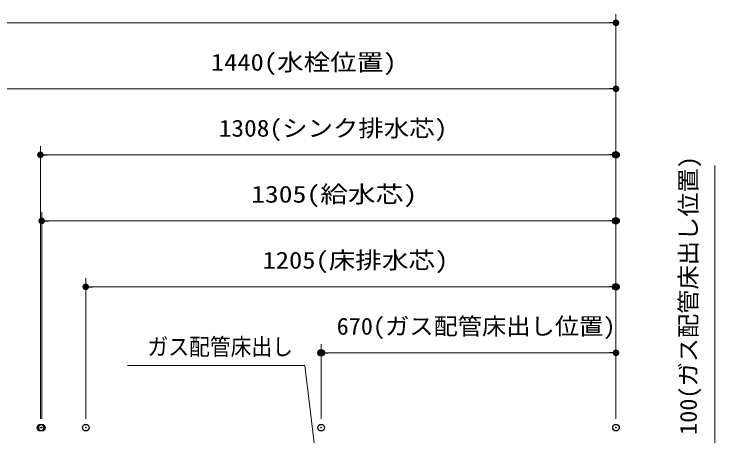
# Model space of a CAD drawing. Units: millimetres, scale not verified. Extents: x -9797 to 9797, y -4555 to 4555.
# Drawn here: x -7042 to -5449, y 1671 to 2630 of the extents above; entities that cross this region are included whole.
import ezdxf
from ezdxf.enums import TextEntityAlignment as Align

# ---------------------------------------------------------------- set-up
doc = ezdxf.new("R2010")
doc.units = ezdxf.units.MM
doc.header["$LTSCALE"] = 30
doc.header["$PDMODE"] = 32
doc.header["$PDSIZE"] = 15
for name, color, linetype, lineweight in [('0-0_0', 7, 'Continuous', 25), ('0-3_寸法ﾚｲﾔｰ', 30, 'Continuous', 13), ('0-4_DEFPOINTS', 7, 'Continuous', 25)]:
    doc.layers.add(name, color=color, linetype=linetype, lineweight=lineweight)
doc.styles.add('ＭＳ ゴシック', font='')
doc.styles.get('ＭＳ ゴシック').set_extended_font_data('MS Gothic')

# ---------------------------------------------------------------- blocks, each defined once
blk = doc.blocks.new('_DOT')
at = {"layer": '0-0_0', "color": 30}
blk.add_line((-15, 0), (-30, 0), dxfattribs=at)
for points in [[(0, 0), (-15, 0), (-14.88, 1.88)], [(0, 0), (-14.88, -1.88), (-15, 0)], [(0, 0), (-14.88, 1.88), (-14.53, 3.73)], [(0, 0), (-14.53, -3.73), (-14.88, -1.88)], [(0, 0), (-14.53, 3.73), (-13.95, 5.52)], [(0, 0), (-13.95, -5.52), (-14.53, -3.73)], [(0, 0), (-13.95, 5.52), (-13.14, 7.23)], [(0, 0), (-13.14, -7.23), (-13.95, -5.52)], [(0, 0), (-13.14, 7.23), (-12.14, 8.82)], [(0, 0), (-12.14, -8.82), (-13.14, -7.23)], [(0, 0), (-12.14, 8.82), (-10.93, 10.27)], [(0, 0), (-10.93, -10.27), (-12.14, -8.82)], [(0, 0), (-10.93, 10.27), (-9.56, 11.56)], [(0, 0), (-9.56, -11.56), (-10.93, -10.27)], [(0, 0), (-9.56, 11.56), (-8.04, 12.66)], [(0, 0), (-8.04, -12.66), (-9.56, -11.56)], [(0, 0), (-8.04, 12.66), (-6.39, 13.57)], [(0, 0), (-6.39, -13.57), (-8.04, -12.66)], [(0, 0), (-6.39, 13.57), (-4.64, 14.27)], [(0, 0), (-4.64, -14.27), (-6.39, -13.57)], [(0, 0), (-4.64, 14.27), (-2.81, 14.73)], [(0, 0), (-2.81, -14.73), (-4.64, -14.27)], [(0, 0), (-2.81, 14.73), (-0.94, 14.97)], [(0, 0), (-0.94, -14.97), (-2.81, -14.73)], [(0, 0), (-0.94, 14.97), (0.94, 14.97)], [(0, 0), (0.94, -14.97), (-0.94, -14.97)], [(0, 0), (0.94, 14.97), (2.81, 14.73)], [(0, 0), (2.81, 14.73), (4.64, 14.27)], [(0, 0), (4.64, 14.27), (6.39, 13.57)], [(0, 0), (6.39, 13.57), (8.04, 12.66)], [(0, 0), (8.04, 12.66), (9.56, 11.56)], [(0, 0), (9.56, 11.56), (10.93, 10.27)], [(0, 0), (10.93, 10.27), (12.14, 8.82)], [(0, 0), (12.14, 8.82), (13.14, 7.23)], [(0, 0), (13.14, 7.23), (13.95, 5.52)], [(0, 0), (13.95, 5.52), (14.53, 3.73)], [(0, 0), (14.53, 3.73), (14.88, 1.88)], [(0, 0), (14.88, 1.88), (15, 0)], [(0, 0), (2.81, -14.73), (0.94, -14.97)], [(0, 0), (4.64, -14.27), (2.81, -14.73)], [(0, 0), (6.39, -13.57), (4.64, -14.27)], [(0, 0), (8.04, -12.66), (6.39, -13.57)], [(0, 0), (9.56, -11.56), (8.04, -12.66)], [(0, 0), (10.93, -10.27), (9.56, -11.56)], [(0, 0), (12.14, -8.82), (10.93, -10.27)], [(0, 0), (13.14, -7.23), (12.14, -8.82)], [(0, 0), (13.95, -5.52), (13.14, -7.23)], [(0, 0), (14.53, -3.73), (13.95, -5.52)], [(0, 0), (14.88, -1.88), (14.53, -3.73)], [(0, 0), (15, 0), (14.88, -1.88)]]:
    blk.add_solid(points, dxfattribs=at)

msp = doc.modelspace()

# ---------------------------------------------------------------- linework, layer by layer
at = {"layer": '0-3_寸法ﾚｲﾔｰ'}
for p, q in [((-5673.56, 1710), (-5673.56, 2630)), ((-5688.56, 2610), (-7233.56, 2610)), ((-5673.56, 1710), (-5673.56, 2480)), ((-5688.56, 2460), (-7098.56, 2460)), ((-6981.56, 1710), (-6981.56, 2330)), ((-5673.56, 1710), (-5673.56, 2330)), ((-6966.56, 2310), (-5688.56, 2310)), ((-5448.56, 1635), (-5448.56, 2285.57)), ((-6978.56, 1710), (-6978.56, 2180)), ((-5673.56, 1710), (-5673.56, 2180)), ((-6963.56, 2160), (-5688.56, 2160)), ((-6878.56, 1710), (-6878.56, 2030)), ((-5673.56, 1710), (-5673.56, 2030)), ((-6863.56, 2010), (-5688.56, 2010)), ((-6343.56, 1710), (-6343.56, 1880)), ((-5673.56, 1710), (-5673.56, 1880)), ((-5688.56, 1860), (-6328.56, 1860))]:
    msp.add_line(p, q, dxfattribs=at)
msp.add_lwpolyline([(-6783.73, 1830.94), (-6381, 1830.94), (-6347.37, 1554.63)], dxfattribs=at)
at = {"layer": '0-4_DEFPOINTS'}
for p in [(-5673.56, 2310), (-5673.56, 2160), (-5673.56, 2010), (-6343.56, 1860), (-6981.56, 1690), (-6978.56, 1690), (-6878.56, 1690), (-6343.56, 1690), (-5673.56, 1690)]:
    msp.add_point(p, dxfattribs=at)

# ---------------------------------------------------------------- block references
at = {"layer": '0-3_寸法ﾚｲﾔｰ', "xscale": 0.5, "yscale": 0.5}
for p in [(-5673.56, 2610), (-5673.56, 2460), (-5673.56, 2310), (-5673.56, 2160), (-5673.56, 2010), (-5673.56, 1860)]:
    msp.add_blockref('_DOT', p, dxfattribs=at)
at = {"layer": '0-3_寸法ﾚｲﾔｰ', "xscale": 0.5, "yscale": 0.5, "rotation": 180}
for p in [(-6981.56, 2310), (-6978.56, 2160), (-6878.56, 2010), (-6343.56, 1860)]:
    msp.add_blockref('_DOT', p, dxfattribs=at)

# ---------------------------------------------------------------- texts
at = {"layer": '0-3_寸法ﾚｲﾔｰ', "style": 'ＭＳ ゴシック'}
for s, height, width, p in [('1440(水栓位置)', 38.48, 1.15, (-6594.32, 2489.74)), ('1308(シンク排水芯)', 38.49, 1.1, (-6576.32, 2339.74)), ('1305(給水芯)', 38.48, 1.2, (-6502.82, 2189.74)), ('1205(床排水芯)', 38.48, 1.15, (-6476.82, 2039.74)), ('670(ガス配管床出し位置)', 38.48, 1.05, (-6308.37, 1889.74))]:
    msp.add_text(s, height=height, dxfattribs=dict(at, width=width)).set_placement(p, align=Align.BOTTOM_LEFT)
at = {"layer": '0-3_寸法ﾚｲﾔｰ', "style": 'ＭＳ ゴシック', "width": 1.05}
msp.add_text('100(ガス配管床出し位置)', height=38.48, rotation=90, dxfattribs=at).set_placement((-5478.3, 1673.57), align=Align.BOTTOM_LEFT)
at = {"layer": '0-3_寸法ﾚｲﾔｰ', "color": 7, "style": 'ＭＳ ゴシック', "width": 0.9}
msp.add_text('ガス配管床出し', height=38.48, dxfattribs=at).set_placement((-6738.23, 1843.09), align=Align.BOTTOM_LEFT)

doc.saveas('drawing.dxf')
